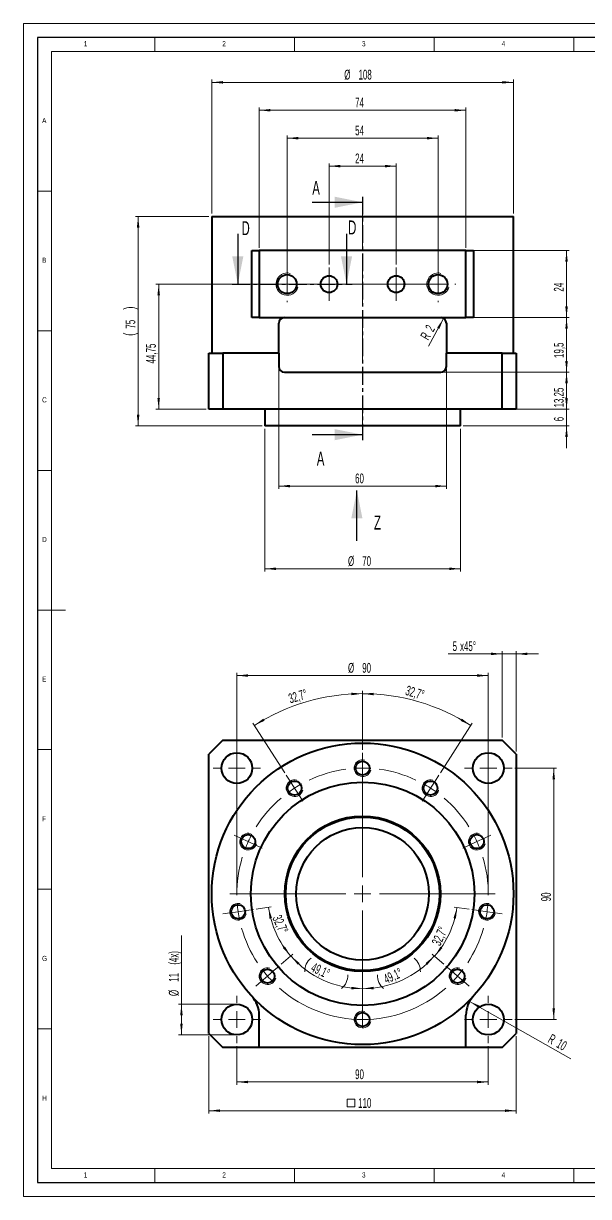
# Model space of a CAD drawing. Header units: millimetres. Extents: x 0 to 594, y 0 to 420.
# Drawn here: x 0 to 202.3, y 0 to 420 of the extents above; entities that cross this region are included whole.
import ezdxf

# ---------------------------------------------------------------- set-up
doc = ezdxf.new("R2010")
doc.units = ezdxf.units.MM
for name, pattern in [('CENTER', [10.16, 6.35, -1.27, 1.27, -1.27]), ('CENTERX2', [20.32, 12.7, -2.54, 2.54, -2.54]), ('HIDDEN', [1.905, 1.27, -0.635])]:
    doc.linetypes.add(name, pattern=pattern)
doc.styles.add('SLDTEXTSTYLE1', font='TXT', dxfattribs={"width": 0.605})
doc.styles.add('SLDTEXTSTYLE3', font='TXT', dxfattribs={"width": 0.75})
doc.dimstyles.new('SLDDIMSTYLE0', dxfattribs={"dimtxt": 3.5, "dimasz": 4, "dimexe": 0, "dimexo": 0.0625, "dimgap": 0.875, "dimtad": 1, "dimrnd": 1e-09, "dimzin": 12, "dimdsep": 46, "dimtxsty": 'SLDTEXTSTYLE1', "dimsah": 1, "dimcen": 0.09, "dimadec": 0, "dimazin": 0, "dimtfac": 1, "dimtdec": 1, "dimtofl": 0, "dimtmove": 0, "dimatfit": 3, "dimfxl": 1, "dimfrac": 2, "dimtolj": 1, "dimtzin": 12, "dimarcsym": 0})
doc.dimstyles.new('SLDDIMSTYLE1', dxfattribs={"dimtxt": 3.5, "dimasz": 4, "dimexe": 0, "dimexo": 0.0625, "dimgap": 0.875, "dimtad": 1, "dimrnd": 1e-09, "dimzin": 12, "dimdsep": 46, "dimtxsty": 'SLDTEXTSTYLE1', "dimsah": 1, "dimcen": 0, "dimadec": 0, "dimazin": 0, "dimtfac": 1, "dimtdec": 1, "dimtofl": 0, "dimtmove": 1, "dimatfit": 3, "dimfxl": 1, "dimfrac": 2, "dimtolj": 1, "dimtzin": 12, "dimarcsym": 0})
doc.dimstyles.new('SLDDIMSTYLE2', dxfattribs={"dimtxt": 3.5, "dimasz": 4, "dimexe": 0, "dimexo": 0.0625, "dimgap": 0.875, "dimtad": 1, "dimrnd": 1e-09, "dimzin": 12, "dimdsep": 46, "dimtxsty": 'SLDTEXTSTYLE1', "dimsah": 1, "dimcen": 0.09, "dimadec": 0, "dimazin": 0, "dimtfac": 1, "dimtdec": 1, "dimtofl": 0, "dimtmove": 0, "dimatfit": 3, "dimfxl": 1, "dimfrac": 2, "dimtolj": 1, "dimtzin": 12, "dimarcsym": 0})
doc.dimstyles.new('SLDDIMSTYLE3', dxfattribs={"dimtxt": 3.5, "dimasz": 4, "dimexe": 0, "dimexo": 0.0625, "dimgap": 0.875, "dimtad": 1, "dimdec": 4, "dimzin": 12, "dimdsep": 46, "dimtxsty": 'SLDTEXTSTYLE1', "dimsah": 1, "dimcen": 0.09, "dimadec": 1, "dimazin": 0, "dimtfac": 1, "dimtdec": 1, "dimtofl": 0, "dimtmove": 0, "dimatfit": 3, "dimfxl": 1, "dimfrac": 2, "dimtolj": 1, "dimtzin": 12, "dimarcsym": 0})

# ---------------------------------------------------------------- blocks, each defined once
blk = doc.blocks.new('*D12')
at = {"color": 7, "linetype": 'Continuous', "lineweight": 15}
for p, q in [((67.4, 351.92), (67.4, 399.92)), ((175.4, 351.92), (175.4, 399.92)), ((175.4, 398.92), (67.4, 398.92))]:
    blk.add_line(p, q, dxfattribs=at)
for points in [[(67.4, 398.92), (71.4, 398.47), (71.4, 399.37)], [(175.4, 398.92), (171.4, 399.37), (171.4, 398.47)]]:
    blk.add_solid(points, dxfattribs=at)
at = {"color": 7, "linetype": 'Continuous', "lineweight": 15, "char_height": 3.5, "attachment_point": 1, "style": 'SLDTEXTSTYLE1'}
for s, insert in [('%%c', (114.84, 403.43)), ('108', (119.94, 403.43))]:
    blk.add_mtext(s, dxfattribs=dict(at, insert=insert))
blk = doc.blocks.new('*D13')
at = {"color": 7, "linetype": 'Continuous', "lineweight": 15}
for p, q in [((150.4, 295.17), (195.4, 295.17)), ((194.4, 281.92), (194.4, 295.17)), ((177.4, 281.92), (195.4, 281.92))]:
    blk.add_line(p, q, dxfattribs=at)
for points in [[(194.4, 295.17), (193.95, 291.17), (194.85, 291.17)], [(194.4, 281.92), (194.85, 285.92), (193.95, 285.92)]]:
    blk.add_solid(points, dxfattribs=at)
at = {"color": 7, "linetype": 'Continuous', "lineweight": 15, "insert": (189.88, 282.53), "char_height": 3.5, "attachment_point": 1, "rotation": 90, "style": 'SLDTEXTSTYLE1'}
blk.add_mtext('13,25', dxfattribs=at)
blk = doc.blocks.new('*D14')
at = {"color": 7, "linetype": 'Continuous', "lineweight": 15}
for p, q in [((94.4, 314.67), (195.4, 314.67)), ((194.4, 295.17), (194.4, 314.67)), ((150.4, 295.17), (195.4, 295.17))]:
    blk.add_line(p, q, dxfattribs=at)
for points in [[(194.4, 314.67), (193.95, 310.67), (194.85, 310.67)], [(194.4, 295.17), (194.85, 299.17), (193.95, 299.17)]]:
    blk.add_solid(points, dxfattribs=at)
at = {"color": 7, "linetype": 'Continuous', "lineweight": 15, "insert": (189.88, 300.24), "char_height": 3.5, "attachment_point": 1, "rotation": 90, "style": 'SLDTEXTSTYLE1'}
blk.add_mtext('19,5', dxfattribs=at)
blk = doc.blocks.new('*D15')
at = {"color": 7, "linetype": 'Continuous', "lineweight": 15}
for p, q in [((91.4, 296.17), (91.4, 253.36)), ((151.4, 296.17), (151.4, 253.36)), ((151.4, 254.36), (91.4, 254.36))]:
    blk.add_line(p, q, dxfattribs=at)
for points in [[(91.4, 254.36), (95.4, 253.91), (95.4, 254.81)], [(151.4, 254.36), (147.4, 254.81), (147.4, 253.91)]]:
    blk.add_solid(points, dxfattribs=at)
at = {"color": 7, "linetype": 'Continuous', "lineweight": 15, "insert": (118.72, 258.87), "char_height": 3.5, "attachment_point": 1, "style": 'SLDTEXTSTYLE1'}
blk.add_mtext('60', dxfattribs=at)
blk = doc.blocks.new('*D16')
at = {"color": 7, "linetype": 'Continuous', "lineweight": 15}
blk.add_line((150.4, 314.4), (145, 304.45), dxfattribs=at)
blk.add_solid([(150.4, 314.4), (148.09, 311.1), (148.88, 310.67)], dxfattribs=at)
at = {"color": 7, "linetype": 'Continuous', "lineweight": 15, "char_height": 3.5, "attachment_point": 1, "rotation": 60, "style": 'SLDTEXTSTYLE1'}
for s, insert in [('2', (143.62, 311.09)), ('R', (141.88, 308.09))]:
    blk.add_mtext(s, dxfattribs=dict(at, insert=insert))
blk = doc.blocks.new('*D17')
at = {"color": 7, "linetype": 'Continuous', "lineweight": 15}
for p, q in [((194.4, 281.92), (194.4, 289.92)), ((157.4, 281.92), (195.4, 281.92)), ((194.4, 275.92), (194.4, 281.92)), ((157.4, 275.92), (195.4, 275.92)), ((194.4, 275.92), (194.4, 267.92))]:
    blk.add_line(p, q, dxfattribs=at)
for points in [[(194.4, 281.92), (194.85, 285.92), (193.95, 285.92)], [(194.4, 275.92), (193.95, 271.92), (194.85, 271.92)]]:
    blk.add_solid(points, dxfattribs=at)
at = {"color": 7, "linetype": 'Continuous', "lineweight": 15, "insert": (189.88, 277.58), "char_height": 3.5, "attachment_point": 1, "rotation": 90, "style": 'SLDTEXTSTYLE1'}
blk.add_mtext('6', dxfattribs=at)
blk = doc.blocks.new('*D18')
at = {"color": 7, "linetype": 'Continuous', "lineweight": 15}
for p, q in [((66.4, 350.92), (40.05, 350.92)), ((41.05, 275.92), (41.05, 350.92)), ((85.4, 275.92), (40.05, 275.92))]:
    blk.add_line(p, q, dxfattribs=at)
for centre, start, end in [((38.36, 312.3), 63.4349, 116.5651), ((38.36, 314.53), 243.4349, 296.5651)]:
    blk.add_arc(centre, 6, start, end, dxfattribs=at)
for points in [[(41.05, 350.92), (40.6, 346.92), (41.5, 346.92)], [(41.05, 275.92), (41.5, 279.92), (40.6, 279.92)]]:
    blk.add_solid(points, dxfattribs=at)
at = {"color": 7, "linetype": 'Continuous', "lineweight": 15, "insert": (36.54, 310.75), "char_height": 3.5, "attachment_point": 1, "rotation": 90, "style": 'SLDTEXTSTYLE1'}
blk.add_mtext('75', dxfattribs=at)
blk = doc.blocks.new('*D19')
at = {"color": 7, "linetype": 'Continuous', "lineweight": 15}
for p, q in [((86.4, 274.92), (86.4, 223.76)), ((156.4, 274.92), (156.4, 223.76)), ((86.4, 224.76), (156.4, 224.76))]:
    blk.add_line(p, q, dxfattribs=at)
for points in [[(86.4, 224.76), (90.4, 224.31), (90.4, 225.21)], [(156.4, 224.76), (152.4, 225.21), (152.4, 224.31)]]:
    blk.add_solid(points, dxfattribs=at)
at = {"color": 7, "linetype": 'Continuous', "lineweight": 15, "char_height": 3.5, "attachment_point": 1, "style": 'SLDTEXTSTYLE1'}
for s, insert in [('%%c', (116.18, 229.27)), ('70', (121.27, 229.27))]:
    blk.add_mtext(s, dxfattribs=dict(at, insert=insert))
blk = doc.blocks.new('*D20')
at = {"color": 7, "linetype": 'Continuous', "lineweight": 15}
for p, q in [((159.4, 338.67), (195.4, 338.67)), ((194.4, 314.67), (194.4, 338.67)), ((159.4, 314.67), (195.4, 314.67))]:
    blk.add_line(p, q, dxfattribs=at)
for points in [[(194.4, 338.67), (193.95, 334.67), (194.85, 334.67)], [(194.4, 314.67), (194.85, 318.67), (193.95, 318.67)]]:
    blk.add_solid(points, dxfattribs=at)
at = {"color": 7, "linetype": 'Continuous', "lineweight": 15, "insert": (189.88, 324), "char_height": 3.5, "attachment_point": 1, "rotation": 90, "style": 'SLDTEXTSTYLE1'}
blk.add_mtext('24', dxfattribs=at)
blk = doc.blocks.new('*D21')
at = {"color": 7, "linetype": 'Continuous', "lineweight": 15}
for p, q in [((109.4, 333.67), (109.4, 369.92)), ((133.4, 333.67), (133.4, 369.92)), ((109.4, 368.92), (133.4, 368.92))]:
    blk.add_line(p, q, dxfattribs=at)
for points in [[(109.4, 368.92), (113.4, 368.47), (113.4, 369.37)], [(133.4, 368.92), (129.4, 369.37), (129.4, 368.47)]]:
    blk.add_solid(points, dxfattribs=at)
at = {"color": 7, "linetype": 'Continuous', "lineweight": 15, "insert": (118.72, 373.43), "char_height": 3.5, "attachment_point": 1, "style": 'SLDTEXTSTYLE1'}
blk.add_mtext('24', dxfattribs=at)
blk = doc.blocks.new('*D22')
at = {"color": 7, "linetype": 'Continuous', "lineweight": 15}
for p, q in [((94.4, 327.67), (94.4, 379.92)), ((94.4, 378.92), (148.4, 378.92)), ((148.4, 327.67), (148.4, 379.92))]:
    blk.add_line(p, q, dxfattribs=at)
for points in [[(94.4, 378.92), (98.4, 378.47), (98.4, 379.37)], [(148.4, 378.92), (144.4, 379.37), (144.4, 378.47)]]:
    blk.add_solid(points, dxfattribs=at)
at = {"color": 7, "linetype": 'Continuous', "lineweight": 15, "insert": (118.72, 383.43), "char_height": 3.5, "attachment_point": 1, "style": 'SLDTEXTSTYLE1'}
blk.add_mtext('54', dxfattribs=at)
blk = doc.blocks.new('*D23')
at = {"color": 7, "linetype": 'Continuous', "lineweight": 15}
for p, q in [((84.4, 339.67), (84.4, 389.92)), ((84.4, 388.92), (158.4, 388.92)), ((158.4, 339.67), (158.4, 389.92))]:
    blk.add_line(p, q, dxfattribs=at)
for points in [[(84.4, 388.92), (88.4, 388.47), (88.4, 389.37)], [(158.4, 388.92), (154.4, 389.37), (154.4, 388.47)]]:
    blk.add_solid(points, dxfattribs=at)
at = {"color": 7, "linetype": 'Continuous', "lineweight": 15, "insert": (118.72, 393.43), "char_height": 3.5, "attachment_point": 1, "style": 'SLDTEXTSTYLE1'}
blk.add_mtext('74', dxfattribs=at)
blk = doc.blocks.new('*D24')
at = {"color": 7, "linetype": 'Continuous', "lineweight": 15}
for p, q in [((147.4, 326.67), (47.4, 326.67)), ((48.4, 281.92), (48.4, 326.67)), ((65.4, 281.92), (47.4, 281.92))]:
    blk.add_line(p, q, dxfattribs=at)
for points in [[(48.4, 326.67), (47.95, 322.67), (48.85, 322.67)], [(48.4, 281.92), (48.85, 285.92), (47.95, 285.92)]]:
    blk.add_solid(points, dxfattribs=at)
at = {"color": 7, "linetype": 'Continuous', "lineweight": 15, "insert": (43.88, 298.28), "char_height": 3.5, "attachment_point": 1, "rotation": 90, "style": 'SLDTEXTSTYLE1'}
blk.add_mtext('44,75', dxfattribs=at)
blk = doc.blocks.new('SW_CENTERMARKSYMBOL_0')
at = {"color": 0, "linetype": 'Continuous', "lineweight": 0}
for p, q in [((0, 6), (0, 6.4)), ((-6, 0), (-6.4, 0)), ((0, 0), (-3, 0)), ((0, 0), (0, 3)), ((0, 0), (0, -3)), ((0, 0), (3, 0)), ((6, 0), (6.4, 0)), ((0, -6), (0, -6.4))]:
    blk.add_line(p, q, dxfattribs=at)
blk = doc.blocks.new('SW_CENTERMARKSYMBOL_1')
at = {"color": 0, "linetype": 'Continuous', "lineweight": 0}
for p, q in [((0, 3), (0, 6)), ((-3, 0), (-6, 0)), ((0, 0), (-3, 0)), ((0, 0), (0, 3)), ((0, 0), (0, -3)), ((0, 0), (3, 0)), ((3, 0), (6, 0)), ((0, -3), (0, -6))]:
    blk.add_line(p, q, dxfattribs=at)
blk = doc.blocks.new('SW_CENTERMARKSYMBOL_2')
at = {"color": 0, "linetype": 'Continuous', "lineweight": 0}
for p, q in [((0, 3), (0, 6)), ((-3, 0), (-6, 0)), ((0, 0), (-3, 0)), ((0, 0), (0, 3)), ((0, 0), (0, -3)), ((0, 0), (3, 0)), ((3, 0), (6, 0)), ((0, -3), (0, -6))]:
    blk.add_line(p, q, dxfattribs=at)
blk = doc.blocks.new('SW_CENTERMARKSYMBOL_3')
at = {"color": 0, "linetype": 'Continuous', "lineweight": 0}
for p, q in [((0, 6), (0, 6.4)), ((-6, 0), (-6.4, 0)), ((0, 0), (-3, 0)), ((0, 0), (0, 3)), ((0, 0), (0, -3)), ((0, 0), (3, 0)), ((6, 0), (6.4, 0)), ((0, -6), (0, -6.4))]:
    blk.add_line(p, q, dxfattribs=at)
blk = doc.blocks.new('SW_PROJECTIONARROW_0')
at = {"color": 0, "linetype": 'HIDDEN', "lineweight": 0}
blk.add_line((119.35, 234.8), (119.35, 252.8), dxfattribs=at)
blk.add_line((119.35, 234.8), (119.35, 252.8), dxfattribs=at)
at = {"color": 0, "linetype": 'Continuous', "lineweight": 30}
blk.add_line((119.35, 234.8), (119.35, 252.8), dxfattribs=at)
at = {"color": 0, "linetype": 'Continuous', "lineweight": 40}
blk.add_solid([(119.35, 252.8), (117.35, 242.8), (121.35, 242.8)], dxfattribs=at)
blk.add_solid([(119.35, 252.8), (117.35, 242.8), (121.35, 242.8)], dxfattribs=at)
at = {"color": 0, "linetype": 'Continuous', "lineweight": 40, "insert": (125.49, 243.8), "char_height": 5, "attachment_point": 1, "style": 'SLDTEXTSTYLE1'}
blk.add_mtext('Z', dxfattribs=at)
blk.add_mtext('Z', dxfattribs=at)
blk = doc.blocks.new('SW_SYMBOL_MOD_BOX')
at = {"color": 0, "linetype": 'Continuous', "lineweight": 15}
for p, q in [((200, 200), (200, 800)), ((200, 800), (800, 800)), ((200, 200), (800, 200)), ((800, 800), (800, 200))]:
    blk.add_line(p, q, dxfattribs=at)
blk = doc.blocks.new('*D30')
at = {"color": 7, "linetype": 'Continuous', "lineweight": 15}
for p, q in [((66.4, 57.38), (66.4, 29.74)), ((176.4, 57.38), (176.4, 29.74)), ((66.4, 30.74), (176.4, 30.74))]:
    blk.add_line(p, q, dxfattribs=at)
for points in [[(66.4, 30.74), (70.4, 30.29), (70.4, 31.19)], [(176.4, 30.74), (172.4, 31.19), (172.4, 30.29)]]:
    blk.add_solid(points, dxfattribs=at)
at = {"color": 7, "linetype": 'Continuous', "lineweight": 15, "xscale": 0.0045117371, "yscale": 0.0045117371, "zscale": 0.0045117371, "rotation": 360}
blk.add_blockref('SW_SYMBOL_MOD_BOX', (114.97, 31.25), dxfattribs=at)
at = {"color": 7, "linetype": 'Continuous', "lineweight": 15, "insert": (119.8, 35.25), "char_height": 3.5, "attachment_point": 1, "style": 'SLDTEXTSTYLE1'}
blk.add_mtext('110', dxfattribs=at)
blk = doc.blocks.new('*D32')
at = {"color": 7, "linetype": 'Continuous', "lineweight": 15}
for p, q in [((171.4, 194.29), (152.03, 194.29)), ((171.4, 164.38), (171.4, 195.29)), ((176.4, 194.29), (171.4, 194.29)), ((176.4, 159.38), (176.4, 195.29)), ((176.4, 194.29), (184.4, 194.29))]:
    blk.add_line(p, q, dxfattribs=at)
for points in [[(171.4, 194.29), (167.4, 194.74), (167.4, 193.84)], [(176.4, 194.29), (180.4, 193.84), (180.4, 194.74)]]:
    blk.add_solid(points, dxfattribs=at)
at = {"color": 7, "linetype": 'Continuous', "lineweight": 15, "char_height": 3.5, "attachment_point": 1, "style": 'SLDTEXTSTYLE1'}
for s, insert in [('5', (153.61, 198.8)), ('x45°', (156.28, 198.8))]:
    blk.add_mtext(s, dxfattribs=dict(at, insert=insert))
blk = doc.blocks.new('*D33')
at = {"color": 7, "linetype": 'Continuous', "lineweight": 15}
for p, q in [((175.9, 153.38), (190.81, 153.38)), ((189.81, 63.38), (189.81, 153.38)), ((175.9, 63.38), (190.81, 63.38))]:
    blk.add_line(p, q, dxfattribs=at)
for points in [[(189.81, 153.38), (189.36, 149.38), (190.26, 149.38)], [(189.81, 63.38), (190.26, 67.38), (189.36, 67.38)]]:
    blk.add_solid(points, dxfattribs=at)
at = {"color": 7, "linetype": 'Continuous', "lineweight": 15, "insert": (185.3, 105.71), "char_height": 3.5, "attachment_point": 1, "rotation": 90, "style": 'SLDTEXTSTYLE1'}
blk.add_mtext('90', dxfattribs=at)
blk = doc.blocks.new('*D34')
at = {"color": 7, "linetype": 'Continuous', "lineweight": 15}
for p, q in [((76.4, 53.88), (76.4, 40.01)), ((166.4, 53.88), (166.4, 40.01)), ((166.4, 41.01), (76.4, 41.01))]:
    blk.add_line(p, q, dxfattribs=at)
for points in [[(76.4, 41.01), (80.4, 40.56), (80.4, 41.46)], [(166.4, 41.01), (162.4, 41.46), (162.4, 40.56)]]:
    blk.add_solid(points, dxfattribs=at)
at = {"color": 7, "linetype": 'Continuous', "lineweight": 15, "insert": (118.72, 45.53), "char_height": 3.5, "attachment_point": 1, "style": 'SLDTEXTSTYLE1'}
blk.add_mtext('90', dxfattribs=at)
blk = doc.blocks.new('*D35')
at = {"color": 7, "linetype": 'Continuous', "lineweight": 15}
for p, q in [((76.4, 109.38), (76.4, 187.53)), ((76.4, 186.53), (166.4, 186.53)), ((166.4, 109.38), (166.4, 187.53))]:
    blk.add_line(p, q, dxfattribs=at)
for points in [[(76.4, 186.53), (80.4, 186.08), (80.4, 186.98)], [(166.4, 186.53), (162.4, 186.98), (162.4, 186.08)]]:
    blk.add_solid(points, dxfattribs=at)
at = {"color": 7, "linetype": 'Continuous', "lineweight": 15, "char_height": 3.5, "attachment_point": 1, "style": 'SLDTEXTSTYLE1'}
for s, insert in [('%%c', (116.18, 191.04)), ('90', (121.27, 191.04))]:
    blk.add_mtext(s, dxfattribs=dict(at, insert=insert))
blk = doc.blocks.new('*D36')
at = {"color": 7, "linetype": 'Continuous', "lineweight": 15}
for p, q in [((56.55, 68.88), (56.55, 93.43)), ((75.4, 68.88), (55.55, 68.88)), ((56.55, 68.88), (56.55, 57.88)), ((75.4, 57.88), (55.55, 57.88))]:
    blk.add_line(p, q, dxfattribs=at)
for points in [[(56.55, 68.88), (56.1, 64.88), (57, 64.88)], [(56.55, 57.88), (57, 61.88), (56.1, 61.88)]]:
    blk.add_solid(points, dxfattribs=at)
at = {"color": 7, "linetype": 'Continuous', "lineweight": 15, "char_height": 3.5, "attachment_point": 1, "rotation": 90, "style": 'SLDTEXTSTYLE1'}
for s, insert in [(' (4x)', (52.04, 82.23)), ('11', (52.04, 76.88)), ('%%c', (52.04, 71.79))]:
    blk.add_mtext(s, dxfattribs=dict(at, insert=insert))
blk = doc.blocks.new('*D37')
at = {"color": 7, "linetype": 'Continuous', "lineweight": 15}
for p, q in [((121.4, 159.88), (121.4, 181.02)), ((149.24, 151.7), (160.67, 169.49))]:
    blk.add_line(p, q, dxfattribs=at)
blk.add_arc((121.4, 108.38), 71.64, 57.2727, 90, dxfattribs=at)
for points in [[(121.4, 180.02), (125.38, 179.46), (125.41, 180.36)], [(160.13, 168.65), (156.94, 171.1), (156.47, 170.33)]]:
    blk.add_solid(points, dxfattribs=at)
at = {"color": 7, "linetype": 'Continuous', "lineweight": 15, "insert": (137.44, 183.03), "char_height": 3.5, "attachment_point": 1, "rotation": 343.6364, "style": 'SLDTEXTSTYLE1'}
blk.add_mtext('32,7°', dxfattribs=at)
blk = doc.blocks.new('*D38')
at = {"color": 7, "linetype": 'Continuous', "lineweight": 15}
for p, q in [((121.4, 159.88), (121.4, 181.05)), ((93.55, 151.7), (82.11, 169.51))]:
    blk.add_line(p, q, dxfattribs=at)
blk.add_arc((121.4, 108.38), 71.67, 90, 122.7273, dxfattribs=at)
for points in [[(121.4, 180.05), (117.38, 180.38), (117.41, 179.49)], [(82.65, 168.67), (86.3, 170.35), (85.84, 171.12)]]:
    blk.add_solid(points, dxfattribs=at)
at = {"color": 7, "linetype": 'Continuous', "lineweight": 15, "insert": (94.52, 179.88), "char_height": 3.5, "attachment_point": 1, "rotation": 16.3636, "style": 'SLDTEXTSTYLE1'}
blk.add_mtext('32,7°', dxfattribs=at)
blk = doc.blocks.new('*D39')
at = {"color": 7, "linetype": 'Continuous', "lineweight": 15}
blk.add_line((150.49, 83.17), (146.31, 86.79), dxfattribs=at)
for centre, radius, start, end in [((121.4, 108.38), 33.97, 270, 319.0909), ((136.08, 80.7), 6, 357.9804, 51.1105), ((132.7, 79.15), 6, 177.9804, 231.1105)]:
    blk.add_arc(centre, radius, start, end, dxfattribs=at)
for points in [[(147.06, 86.14), (143.95, 83.59), (144.59, 82.96)], [(121.4, 74.41), (125.41, 74.2), (125.36, 75.1)]]:
    blk.add_solid(points, dxfattribs=at)
at = {"color": 7, "linetype": 'Continuous', "lineweight": 15, "insert": (128.5, 79.24), "char_height": 3.5, "attachment_point": 1, "rotation": 24.5455, "style": 'SLDTEXTSTYLE1'}
blk.add_mtext('49,1°', dxfattribs=at)
blk = doc.blocks.new('*D40')
at = {"color": 7, "linetype": 'Continuous', "lineweight": 15}
blk.add_line((92.3, 83.17), (96.48, 86.79), dxfattribs=at)
for centre, radius, start, end in [((121.4, 108.38), 33.96, 220.9091, 270), ((106.71, 80.7), 6, 128.8895, 182.0196), ((110.09, 79.16), 6, 308.8895, 2.0196)]:
    blk.add_arc(centre, radius, start, end, dxfattribs=at)
for points in [[(95.73, 86.14), (98.2, 82.96), (98.84, 83.59)], [(121.4, 74.42), (117.43, 75.1), (117.38, 74.2)]]:
    blk.add_solid(points, dxfattribs=at)
at = {"color": 7, "linetype": 'Continuous', "lineweight": 15, "insert": (104.03, 83.93), "char_height": 3.5, "attachment_point": 1, "rotation": 335.4545, "style": 'SLDTEXTSTYLE1'}
blk.add_mtext('49,1°', dxfattribs=at)
blk = doc.blocks.new('*D41')
at = {"color": 7, "linetype": 'Continuous', "lineweight": 15}
for p, q in [((159.5, 102.9), (154.19, 103.66)), ((150.49, 83.17), (146.43, 86.68))]:
    blk.add_line(p, q, dxfattribs=at)
blk.add_arc((121.4, 108.38), 34.13, 319.0909, 351.8182, dxfattribs=at)
for points in [[(155.18, 103.52), (153.94, 99.69), (154.82, 99.51)], [(147.19, 86.03), (149.98, 88.93), (149.27, 89.47)]]:
    blk.add_solid(points, dxfattribs=at)
at = {"color": 7, "linetype": 'Continuous', "lineweight": 15, "insert": (145.99, 90.94), "char_height": 3.5, "attachment_point": 1, "rotation": 65.4545, "style": 'SLDTEXTSTYLE1'}
blk.add_mtext('32,7°', dxfattribs=at)
blk = doc.blocks.new('*D42')
at = {"color": 7, "linetype": 'Continuous', "lineweight": 15}
for p, q in [((83.29, 102.9), (88.69, 103.68)), ((92.3, 83.17), (96.43, 86.74))]:
    blk.add_line(p, q, dxfattribs=at)
blk.add_arc((121.4, 108.38), 34.04, 188.1818, 220.9091, dxfattribs=at)
for points in [[(87.7, 103.53), (88.06, 99.52), (88.94, 99.7)], [(95.67, 86.09), (93.59, 89.53), (92.88, 88.98)]]:
    blk.add_solid(points, dxfattribs=at)
at = {"color": 7, "linetype": 'Continuous', "lineweight": 15, "insert": (92.19, 101.24), "char_height": 3.5, "attachment_point": 1, "rotation": 294.5455, "style": 'SLDTEXTSTYLE1'}
blk.add_mtext('32,7°', dxfattribs=at)
blk = doc.blocks.new('*D43')
at = {"color": 7, "linetype": 'Continuous', "lineweight": 15}
blk.add_line((159.69, 69.86), (195.98, 49.34), dxfattribs=at)
blk.add_solid([(159.69, 69.86), (162.95, 67.5), (163.39, 68.28)], dxfattribs=at)
at = {"color": 7, "linetype": 'Continuous', "lineweight": 15, "char_height": 3.5, "attachment_point": 1, "rotation": 330.5397, "style": 'SLDTEXTSTYLE1'}
for s, insert in [('R', (189.14, 58.38)), ('10', (192.17, 56.68))]:
    blk.add_mtext(s, dxfattribs=dict(at, insert=insert))
blk = doc.blocks.new('SW_CENTERMARKSYMBOL_4')
at = {"color": 0, "linetype": 'Continuous', "lineweight": 0}
for p, q in [((0, 6), (0, 8.5)), ((-6, 0), (-8.5, 0)), ((0, 0), (-3, 0)), ((0, 0), (0, 3)), ((0, 0), (0, -3)), ((0, 0), (3, 0)), ((6, 0), (8.5, 0)), ((0, -6), (0, -8.5))]:
    blk.add_line(p, q, dxfattribs=at)
blk = doc.blocks.new('SW_CENTERMARKSYMBOL_5')
at = {"color": 0, "linetype": 'Continuous', "lineweight": 0}
for p, q in [((0, 6), (0, 8.5)), ((-6, 0), (-8.5, 0)), ((0, 0), (-3, 0)), ((0, 0), (0, 3)), ((0, 0), (0, -3)), ((0, 0), (3, 0)), ((6, 0), (8.5, 0)), ((0, -6), (0, -8.5))]:
    blk.add_line(p, q, dxfattribs=at)
blk = doc.blocks.new('SW_CENTERMARKSYMBOL_6')
at = {"color": 0, "linetype": 'Continuous', "lineweight": 0}
for p, q in [((0, 6), (0, 8.5)), ((-6, 0), (-8.5, 0)), ((0, 0), (-3, 0)), ((0, 0), (0, 3)), ((0, 0), (0, -3)), ((0, 0), (3, 0)), ((6, 0), (8.5, 0)), ((0, -6), (0, -8.5))]:
    blk.add_line(p, q, dxfattribs=at)
blk = doc.blocks.new('SW_CENTERMARKSYMBOL_7')
at = {"color": 0, "linetype": 'Continuous', "lineweight": 0}
for p, q in [((0, 6), (0, 8.5)), ((-6, 0), (-8.5, 0)), ((0, 0), (-3, 0)), ((0, 0), (0, 3)), ((0, 0), (0, -3)), ((0, 0), (3, 0)), ((6, 0), (8.5, 0)), ((0, -6), (0, -8.5))]:
    blk.add_line(p, q, dxfattribs=at)
blk = doc.blocks.new('SW_CENTERMARKSYMBOL_8')
at = {"color": 0, "linetype": 'Continuous', "lineweight": 0}
for p, q in [((-24.33, 10.14), (-24.33, 12.64)), ((-24.33, 7.14), (-24.33, 10.14)), ((-24.33, -31.86), (-24.33, 9.64)), ((-50.28, 2.52), (-51.63, 4.63)), ((-24.33, 7.14), (-24.33, 4.14)), ((1.62, 2.52), (2.97, 4.63)), ((-48.66, 0), (-50.28, 2.52)), ((-48.66, 0), (-47.04, -2.52)), ((-24.33, 4.14), (-24.33, 1.64)), ((0, 0), (-1.62, -2.52)), ((0, 0), (1.62, 2.52)), ((-47.04, -2.52), (-45.68, -4.63)), ((-1.62, -2.52), (-2.97, -4.63)), ((-67.99, -17.92), (-70.27, -16.88)), ((-65.26, -19.16), (-67.99, -17.92)), ((-65.26, -19.16), (-62.53, -20.41)), ((-62.53, -20.41), (-60.26, -21.45)), ((13.88, -20.41), (11.6, -21.45)), ((16.6, -19.16), (13.88, -20.41)), ((16.6, -19.16), (19.33, -17.92)), ((19.33, -17.92), (21.61, -16.88)), ((-24.33, -37.86), (-24.33, -34.86)), ((-30.33, -37.86), (-71.83, -37.86)), ((-24.33, -37.86), (-27.33, -37.86)), ((-24.33, -37.86), (-24.33, -40.86)), ((-24.33, -37.86), (-21.33, -37.86)), ((-18.33, -37.86), (23.17, -37.86)), ((-71.84, -44.69), (-74.31, -45.04)), ((-68.87, -44.26), (-71.84, -44.69)), ((-68.87, -44.26), (-65.9, -43.83)), ((-65.9, -43.83), (-63.43, -43.48)), ((-24.33, -43.86), (-24.33, -85.36)), ((17.24, -43.83), (14.77, -43.48)), ((20.21, -44.26), (17.24, -43.83)), ((20.21, -44.26), (23.18, -44.69)), ((23.18, -44.69), (25.66, -45.04)), ((-58.34, -67.33), (-56.07, -65.36)), ((-56.07, -65.36), (-54.18, -63.72)), ((7.41, -65.36), (5.52, -63.72)), ((9.68, -67.33), (7.41, -65.36)), ((-60.6, -69.29), (-62.49, -70.93)), ((-58.34, -67.33), (-60.6, -69.29)), ((9.68, -67.33), (11.95, -69.29)), ((11.95, -69.29), (13.84, -70.93))]:
    blk.add_line(p, q, dxfattribs=at)
for start, end in [(97.6394, 115.0878), (90, 93.8197), (86.1803, 90), (64.9122, 82.3606), (118.9076, 122.7273), (57.2727, 61.0924), (130.3667, 147.8151), (122.7273, 126.547), (53.453, 57.2727), (32.1849, 49.6333), (151.6348, 155.4545), (24.5455, 28.3652), (155.4545, 159.2743), (20.7257, 24.5455), (163.094, 180.5424), (359.4576, 16.906), (184.3621, 188.1818), (351.8182, 355.6379), (188.1818, 192.0015), (347.9985, 351.8182), (195.8213, 213.2697), (326.7303, 344.1787), (217.0894, 220.9091), (319.0909, 322.9106), (220.9091, 224.7288), (315.2712, 319.0909), (228.5485, 311.4515)]:
    blk.add_arc((-24.33, -37.86), 45, start, end, dxfattribs=at)

msp = doc.modelspace()

# ---------------------------------------------------------------- linework, layer by layer
at = {"color": 7, "linetype": 'Continuous', "lineweight": 0}
for p, q in [((0, 420), (0, 0)), ((594, 420), (0, 420)), ((47, 410), (47, 415)), ((97, 415), (97, 410)), ((147, 410), (147, 415)), ((197, 415), (197, 410)), ((584, 410), (10, 410)), ((10, 410), (10, 10)), ((10, 360), (5, 360)), ((5, 310), (10, 310)), ((10, 260), (5, 260)), ((5, 210), (15, 210)), ((10, 160), (5, 160)), ((5, 110), (10, 110)), ((10, 60), (5, 60)), ((10, 10), (401.8, 10)), ((47, 5), (47, 10)), ((97, 10), (97, 5)), ((147, 5), (147, 10)), ((197, 10), (197, 5)), ((0, 0), (401.8, 0))]:
    msp.add_line(p, q, dxfattribs=at)
at = {"color": 7, "linetype": 'Continuous', "lineweight": 30}
for p, q in [((589, 415), (5, 415)), ((5, 415), (5, 5)), ((103.39517, 355.97644), (121.39517, 355.97644)), ((76.72264, 344.66622), (76.72264, 326.66622)), ((115.64525, 344.66622), (115.64525, 326.66622)), ((103.39517, 272.77598), (121.39517, 272.77598)), ((5, 5), (401.8, 5))]:
    msp.add_line(p, q, dxfattribs=at)
at = {"color": 7, "linetype": 'CENTER', "lineweight": 30}
for p, q in [((121.39517, 357.97644), (121.39517, 270.77598)), ((74.72264, 326.66622), (117.64525, 326.66622))]:
    msp.add_line(p, q, dxfattribs=at)
at = {"color": 7, "linetype": 'CENTERX2', "lineweight": 0}
for p, q in [((121.39517, 298.91622), (121.39517, 353.91622)), ((121.39517, 272.91622), (121.39517, 284.91622))]:
    msp.add_line(p, q, dxfattribs=at)
at = {"color": 7, "linetype": 'Continuous', "lineweight": 40}
for p, q in [((67.39517, 350.91622), (67.39517, 301.91622)), ((67.39517, 350.91622), (175.39517, 350.91622)), ((175.39517, 301.91622), (175.39517, 350.91622)), ((81.73892, 314.66622), (81.73892, 338.66622)), ((81.73892, 338.66622), (84.39517, 338.66622)), ((158.39517, 338.66622), (84.39517, 338.66622)), ((84.39517, 338.66622), (84.39517, 314.66622)), ((158.39517, 314.66622), (158.39517, 338.66622)), ((158.39517, 338.66622), (161.05142, 338.66622)), ((161.05142, 338.66622), (161.05142, 314.66622)), ((84.39517, 314.66622), (81.73892, 314.66622)), ((84.39517, 314.66622), (158.39517, 314.66622)), ((91.39517, 301.91622), (91.39517, 312.66622)), ((151.39517, 312.66622), (151.39517, 301.91622)), ((161.05142, 314.66622), (158.39517, 314.66622)), ((66.39517, 281.91622), (66.39517, 301.91622)), ((66.39517, 301.91622), (71.39517, 301.91622)), ((71.39517, 301.91622), (71.39517, 281.91622)), ((91.39517, 301.91622), (71.39517, 301.91622)), ((91.39517, 301.91622), (91.39517, 297.16622)), ((151.39517, 297.16622), (151.39517, 301.91622)), ((171.39517, 301.91622), (151.39517, 301.91622)), ((171.39517, 281.91622), (171.39517, 301.91622)), ((171.39517, 301.91622), (176.39517, 301.91622)), ((176.39517, 301.91622), (176.39517, 281.91622)), ((93.39517, 295.16622), (149.39517, 295.16622)), ((71.39517, 281.91622), (66.39517, 281.91622)), ((171.39517, 281.91622), (71.39517, 281.91622)), ((86.39517, 281.91622), (86.39517, 275.91622)), ((156.39517, 275.91622), (156.39517, 281.91622)), ((176.39517, 281.91622), (171.39517, 281.91622)), ((156.39517, 275.91622), (86.39517, 275.91622)), ((71.39517, 163.37817), (66.39517, 158.37817)), ((71.39517, 163.37817), (171.39517, 163.37817)), ((176.39517, 158.37817), (171.39517, 163.37817)), ((66.39517, 58.37817), (66.39517, 158.37817)), ((176.39517, 158.37817), (176.39517, 58.37817)), ((84.39517, 53.37817), (84.39517, 64.93856)), ((158.39517, 53.37817), (158.39517, 64.93856)), ((66.39517, 58.37817), (71.39517, 53.37817)), ((171.39517, 53.37817), (176.39517, 58.37817)), ((84.39517, 53.37817), (71.39517, 53.37817)), ((158.39517, 53.37817), (84.39517, 53.37817)), ((171.39517, 53.37817), (158.39517, 53.37817))]:
    msp.add_line(p, q, dxfattribs=at)
for centre, radius in [((94.39517, 326.66622), 3.4), ((109.39517, 326.66622), 3), ((133.39517, 326.66622), 3), ((148.39517, 326.66622), 3.4), ((121.39517, 108.37817), 54), ((76.39517, 153.37817), 5.5), ((121.39517, 153.37817), 2.5), ((166.39517, 153.37817), 5.5), ((121.39517, 108.37817), 40), ((97.06633, 146.23458), 2.5), ((145.72401, 146.23458), 2.5), ((121.39517, 108.37817), 27.86397), ((121.39517, 108.37817), 27.5), ((121.39517, 108.37817), 23.75), ((80.46173, 127.07185), 2.5), ((162.32861, 127.07185), 2.5), ((76.8532, 101.974), 2.5), ((165.93713, 101.974), 2.5), ((87.38644, 78.90944), 2.5), ((155.4039, 78.90944), 2.5), ((76.39517, 63.37817), 5.5), ((166.39517, 63.37817), 5.5), ((121.39517, 63.37817), 2.5)]:
    msp.add_circle(centre, radius, dxfattribs=at)
at = {"color": 7, "linetype": 'Continuous', "lineweight": 0}
for centre, radius in [((94.39517, 326.66622), 4), ((148.39517, 326.66622), 4), ((121.39517, 153.37817), 3), ((97.06633, 146.23458), 3), ((145.72401, 146.23458), 3), ((80.46173, 127.07185), 3), ((162.32861, 127.07185), 3), ((76.8532, 101.974), 3), ((165.93713, 101.974), 3), ((87.38644, 78.90944), 3), ((155.4039, 78.90944), 3), ((121.39517, 63.37817), 3)]:
    msp.add_arc(centre, radius, 75, 345, dxfattribs=at)
at = {"color": 7, "linetype": 'Continuous', "lineweight": 40}
for centre, radius, start, end in [((93.39517, 312.66622), 2, 90, 180), ((149.39517, 312.66622), 2, 360, 90), ((93.39517, 297.16622), 2, 180, 270), ((149.39517, 297.16622), 2, 270, 0), ((74.39517, 64.93856), 10, 0, 42.7455692), ((168.39517, 64.93856), 10, 137.2544308, 180)]:
    msp.add_arc(centre, radius, start, end, dxfattribs=at)
at = {"color": 7, "linetype": 'Continuous', "lineweight": 30}
for points in [[(121.39517, 355.97644), (111.39517, 357.97644), (111.39517, 353.97644)], [(76.72264, 326.66622), (78.72264, 336.66622), (74.72264, 336.66622)], [(115.64525, 326.66622), (117.64525, 336.66622), (113.64525, 336.66622)], [(121.39517, 272.77598), (111.39517, 274.77598), (111.39517, 270.77598)]]:
    msp.add_solid(points, dxfattribs=at)

# ---------------------------------------------------------------- block references
at = {"color": 7, "linetype": 'Continuous', "lineweight": 0}
for name, p in [('SW_CENTERMARKSYMBOL_0', (94.39517, 326.66622)), ('SW_CENTERMARKSYMBOL_1', (109.39517, 326.66622)), ('SW_CENTERMARKSYMBOL_2', (133.39517, 326.66622)), ('SW_CENTERMARKSYMBOL_3', (148.39517, 326.66622)), ('SW_CENTERMARKSYMBOL_5', (76.39517, 153.37817)), ('SW_CENTERMARKSYMBOL_6', (166.39517, 153.37817)), ('SW_CENTERMARKSYMBOL_8', (145.72401, 146.23458)), ('SW_CENTERMARKSYMBOL_4', (76.39517, 63.37817)), ('SW_CENTERMARKSYMBOL_7', (166.39517, 63.37817))]:
    msp.add_blockref(name, p, dxfattribs=at)
at = {"color": 7, "linetype": 'Continuous', "lineweight": 40}
msp.add_blockref('SW_PROJECTIONARROW_0', (0, 0), dxfattribs=at)

# ---------------------------------------------------------------- texts
at = {"color": 7, "linetype": 'Continuous', "lineweight": 0, "char_height": 1.85208, "attachment_point": 1, "style": 'SLDTEXTSTYLE3'}
for s, insert in [('1', (21.58334, 413.66802)), ('2', (71.16667, 413.66802)), ('3', (121.16667, 413.66802)), ('4', (171.16667, 413.66802)), ('A', (6.66667, 386.16802)), ('B', (6.66667, 336.16802)), ('C', (6.66667, 286.16802)), ('D', (6.66667, 236.16802)), ('E', (6.66667, 186.16802)), ('F', (6.66667, 136.16802)), ('G', (6.66667, 86.16802)), ('H', (6.66667, 36.16802)), ('1', (21.58334, 8.66802)), ('2', (71.16667, 8.66802)), ('3', (121.16667, 8.66802)), ('4', (171.16667, 8.66802))]:
    msp.add_mtext(s, dxfattribs=dict(at, insert=insert))
at = {"color": 7, "linetype": 'Continuous', "char_height": 5, "attachment_point": 1, "style": 'SLDTEXTSTYLE1'}
for s, insert in [('A', (103.39517, 363.64346)), ('D', (78.07697, 349.20971)), ('D', (116.22147, 349.46149)), ('A', (105.01656, 266.70704))]:
    msp.add_mtext(s, dxfattribs=dict(at, insert=insert))

# ---------------------------------------------------------------- dimensions: what is measured, and where the dimension line sits
at = {"color": 7, "linetype": 'Continuous', "lineweight": 15}
for base, p1, p2, text, dimstyle, picture, middle in [((67.39517, 398.91622), (175.39517, 350.91622), (67.39517, 350.91622), '%%c<>', 'SLDDIMSTYLE0', '*D12', (121.39517, 398.91622)), ((156.39517, 224.76006), (86.39517, 275.91622), (156.39517, 275.91622), '%%c<>', 'SLDDIMSTYLE0', '*D19', (121.39517, 224.76006)), ((171.39517, 194.28704), (176.39517, 158.37817), (171.39517, 163.37817), '<>x45°', 'SLDDIMSTYLE2', '*D32', (159.78649, 194.28704)), ((166.39517, 186.52564), (76.39517, 108.37817), (166.39517, 108.37817), '%%c<>', 'SLDDIMSTYLE0', '*D35', (121.39517, 186.52564)), ((176.39517, 30.73997), (66.39517, 58.37817), (176.39517, 58.37817), '{\\fGDT;o}<>', 'SLDDIMSTYLE0', '*D30', (121.39517, 30.73997))]:
    dim = msp.add_linear_dim(base=base, p1=p1, p2=p2, text=text, dimstyle=dimstyle, dxfattribs=at)
    dim.commit()
    dim.dimension.update_dxf_attribs({"geometry": picture, "text_midpoint": middle, "dimtype": 160})
for base, p1, p2, picture, middle in [((158.39517, 388.91622), (84.39517, 338.66622), (158.39517, 338.66622), '*D23', (121.39517, 388.91622)), ((148.39517, 378.91622), (94.39517, 326.66622), (148.39517, 326.66622), '*D22', (121.39517, 378.91622)), ((133.39517, 368.91622), (109.39517, 332.66622), (133.39517, 332.66622), '*D21', (121.39517, 368.91622)), ((91.39517, 254.36109), (151.39517, 297.16622), (91.39517, 297.16622), '*D15', (121.39517, 254.36109)), ((76.39517, 41.01378), (166.39517, 54.87817), (76.39517, 54.87817), '*D34', (121.39517, 41.01378))]:
    dim = msp.add_linear_dim(base=base, p1=p1, p2=p2, dimstyle='SLDDIMSTYLE0', dxfattribs=at)
    dim.commit()
    dim.dimension.update_dxf_attribs({"geometry": picture, "text_midpoint": middle, "dimtype": 160})
for base, p1, p2, text, picture, middle in [((41.04884, 350.91622), (86.39517, 275.91622), (67.39517, 350.91622), '(<>)', '*D18', (41.04884, 313.41622)), ((56.55461, 57.87817), (76.39517, 68.87817), (76.39517, 57.87817), '%%c<> (4x)', '*D36', (56.55461, 81.81256))]:
    dim = msp.add_linear_dim(base=base, p1=p1, p2=p2, angle=90, text=text, dimstyle='SLDDIMSTYLE0', dxfattribs=at)
    dim.commit()
    dim.dimension.update_dxf_attribs({"geometry": picture, "text_midpoint": middle, "dimtype": 160})
for base, p1, p2, dimstyle, picture, middle in [((194.39517, 338.66622), (158.39517, 314.66622), (158.39517, 338.66622), 'SLDDIMSTYLE0', '*D20', (194.39517, 326.66622)), ((48.39517, 326.66622), (66.39517, 281.91622), (148.39517, 326.66622), 'SLDDIMSTYLE0', '*D24', (48.39517, 304.29122)), ((194.39517, 314.66622), (149.39517, 295.16622), (93.39517, 314.66622), 'SLDDIMSTYLE0', '*D14', (194.39517, 304.91622)), ((194.39517, 295.16622), (176.39517, 281.91622), (149.39517, 295.16622), 'SLDDIMSTYLE0', '*D13', (194.39517, 288.54122)), ((194.39517, 281.91622), (156.39517, 275.91622), (156.39517, 281.91622), 'SLDDIMSTYLE2', '*D17', (194.39517, 278.91622)), ((189.81392, 153.37817), (174.89517, 63.37817), (174.89517, 153.37817), 'SLDDIMSTYLE0', '*D33', (189.81392, 108.37817))]:
    dim = msp.add_linear_dim(base=base, p1=p1, p2=p2, angle=90, dimstyle=dimstyle, dxfattribs=at)
    dim.commit()
    dim.dimension.update_dxf_attribs({"geometry": picture, "text_midpoint": middle, "dimtype": 160})
for center, mpoint, picture, middle in [((149.39517, 312.66622), (150.39517, 314.39828), '*D16', (146.77944, 308.13565)), ((168.39517, 64.93856), (159.6882, 69.85676), '*D43', (190.88903, 52.23273))]:
    dim = msp.add_radius_dim(center=center, mpoint=mpoint, dimstyle='SLDDIMSTYLE1', dxfattribs=at)
    dim.commit()
    dim.dimension.update_dxf_attribs({"geometry": picture, "text_midpoint": middle, "dimtype": 164})
for base, line1, line2, picture, middle in [((101.20387, 177.14341), ((94.09281, 150.86147), (100.03986, 141.60769)), ((121.39517, 158.87817), (121.39517, 147.87817)), '*D38', (101.20387, 177.14341)), ((141.57859, 177.11659), ((121.39517, 158.87817), (121.39517, 147.87817)), ((148.69753, 150.86147), (142.75048, 141.60769)), '*D37', (141.57859, 177.11659)), ((90.43272, 94.2381), ((82.29722, 102.75674), (71.40919, 101.19127)), ((91.54306, 82.51117), (83.22982, 75.3077)), '*D42', (90.43272, 94.2381)), ((152.43896, 94.20095), ((151.24728, 82.51117), (159.56052, 75.3077)), ((160.49312, 102.75674), (171.38115, 101.19127)), '*D41', (152.43896, 94.20095))]:
    dim = msp.add_angular_dim_2l(base=base, line1=line1, line2=line2, dimstyle='SLDDIMSTYLE3', dxfattribs=at)
    dim.commit()
    dim.dimension.update_dxf_attribs({"geometry": picture, "text_midpoint": middle, "dimtype": 162})
for base, line1, line2, picture, middle in [((101.25055, 83.19503), ((121.39517, 155.87817), (121.39517, 60.87817)), ((91.54306, 82.51117), (83.22982, 75.3077)), '*D40', (107.28715, 77.48593)), ((127.23714, 76.65862), ((151.24728, 82.51117), (159.56052, 75.3077)), ((121.39517, 155.87817), (121.39517, 60.87817)), '*D39', (135.50493, 77.48211))]:
    dim = msp.add_angular_dim_2l(base=base, line1=line1, line2=line2, text='(<>)', dimstyle='SLDDIMSTYLE3', dxfattribs=at)
    dim.commit()
    dim.dimension.update_dxf_attribs({"geometry": picture, "text_midpoint": middle, "dimtype": 162})

doc.saveas('drawing.dxf')
